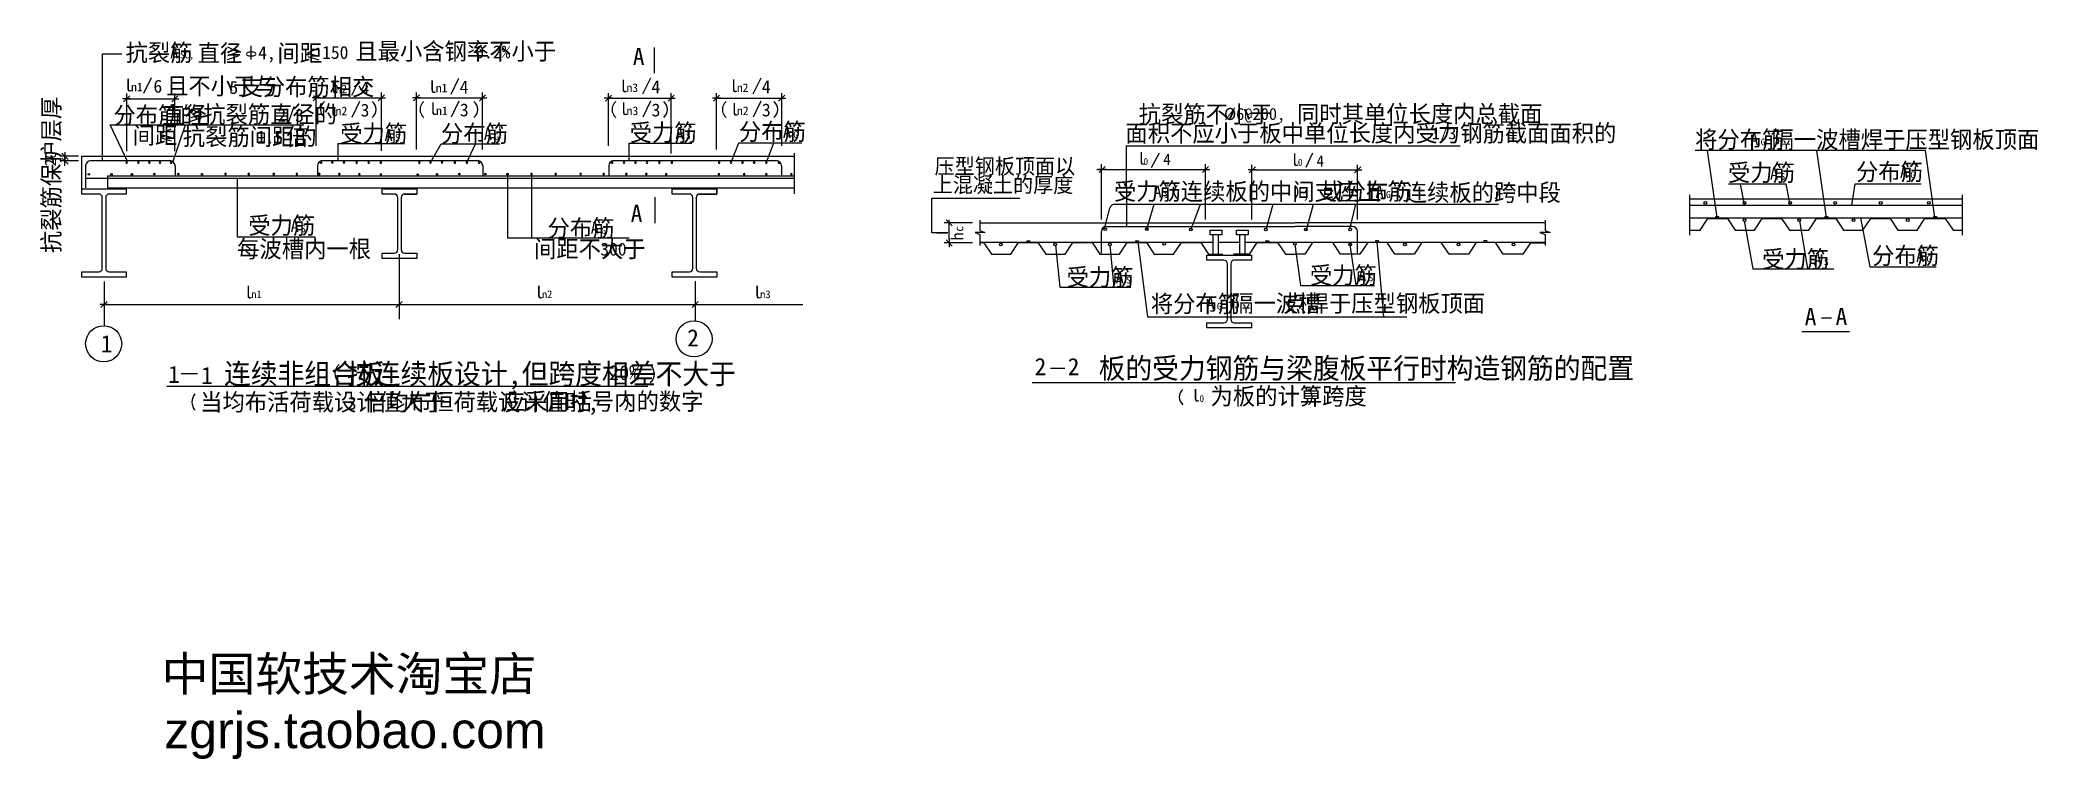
# Model space of a CAD drawing. Header units: metres. Extents: x 468 to 12109, y 2139 to 6325.
import ezdxf

# ---------------------------------------------------------------- set-up
doc = ezdxf.new("R2010")
doc.units = ezdxf.units.M
for name, color, linetype in [('BOR', 3, 'Continuous'), ('FRAMING', 2, 'Continuous'), ('GB', 1, 'Continuous'), ('HIDDEN', 3, 'Continuous'), ('Z', 4, 'Continuous')]:
    doc.layers.add(name, color=color, linetype=linetype)

# ---------------------------------------------------------------- blocks, each defined once
blk = doc.blocks.new('CC')
blk.add_line((-24.24, 0), (24.24, 0))
at = {"layer": 'FRAMING', "color": 6}
blk.add_line((-17.83, -17.83), (17.83, 17.83), dxfattribs=at)
blk = doc.blocks.new('zgrjs.taobao.com')
at = {"attachment_point": 1}
for s, insert, char_height in [('{\\fSimHei|b0|i0|c134|p49;中国软技术淘宝店}', (3032.61, 1646.85), 400), ('{\\fArial|b0|i0|c0|p34;zgrjs.taobao.com}', (3061.95, 999.76), 418)]:
    blk.add_mtext(s, dxfattribs=dict(at, insert=insert, char_height=char_height))

msp = doc.modelspace()

# ---------------------------------------------------------------- hatches: boundary and pattern name
at = {"layer": 'BOR'}
h = msp.add_hatch(dxfattribs=at)
h.set_pattern_fill('ANSI31', scale=10)
h.paths.add_polyline_path([(10230.75, 5296.75), (10230.75, 5289.68), (10248.38, 5289.68), (10248.38, 5296.75)])
h = msp.add_hatch(dxfattribs=at)
h.set_pattern_fill('ANSI31', scale=10)
h.paths.add_polyline_path([(10230.75, 5290.49), (10230.75, 5286.18), (10248.38, 5286.18), (10248.38, 5290.49)])
h = msp.add_hatch(dxfattribs=at)
h.set_pattern_fill('ANSI31', scale=10)
h.paths.add_polyline_path([(10884.4, 5296.75), (10866.77, 5296.75), (10866.77, 5294.32), (10884.4, 5294.32)])
h = msp.add_hatch(dxfattribs=at)
h.set_pattern_fill('ANSI31', scale=10)
h.paths.add_polyline_path([(10884.4, 5286.18), (10884.4, 5294.32), (10866.77, 5294.32), (10866.77, 5286.18)])
h = msp.add_hatch(dxfattribs=at)
h.set_pattern_fill('ANSI31', scale=10)
h.paths.add_polyline_path([(11516.91, 5296.75), (11499.28, 5296.75), (11499.28, 5294.32), (11516.91, 5294.32)])
h = msp.add_hatch(dxfattribs=at)
h.set_pattern_fill('ANSI31', scale=10)
h.paths.add_polyline_path([(11516.91, 5286.18), (11516.91, 5294.32), (11499.28, 5294.32), (11499.28, 5286.18)])
at = {"layer": 'Z'}
h = msp.add_hatch(dxfattribs=at)
h.set_pattern_fill('ANSI31', scale=10)
h.paths.add_polyline_path([(6235.09, 5155.84), (6217.46, 5155.84), (6217.46, 5153.41), (6235.09, 5153.41)])
h = msp.add_hatch(dxfattribs=at)
h.set_pattern_fill('ANSI31', scale=10)
h.paths.add_polyline_path([(6235.09, 5145.27), (6235.09, 5153.41), (6217.46, 5153.41), (6217.46, 5145.27)])
h = msp.add_hatch(dxfattribs=at)
h.set_pattern_fill('ANSI31', scale=10)
h.paths.add_polyline_path([(6867.98, 5155.84), (6850.35, 5155.84), (6850.35, 5153.41), (6867.98, 5153.41)])
h = msp.add_hatch(dxfattribs=at)
h.set_pattern_fill('ANSI31', scale=10)
h.paths.add_polyline_path([(6867.98, 5145.27), (6867.98, 5153.41), (6850.35, 5153.41), (6850.35, 5145.27)])
h = msp.add_hatch(dxfattribs=at)
h.set_pattern_fill('ANSI31', scale=10)
h.paths.add_polyline_path([(7626.68, 5155.84), (7609.05, 5155.84), (7609.05, 5153.41), (7626.68, 5153.41)])
h = msp.add_hatch(dxfattribs=at)
h.set_pattern_fill('ANSI31', scale=10)
h.paths.add_polyline_path([(7626.68, 5145.27), (7626.68, 5153.41), (7609.05, 5153.41), (7609.05, 5145.27)])
h = msp.add_hatch(dxfattribs=at)
h.set_pattern_fill('ANSI31', scale=10)
h.paths.add_polyline_path([(8248.58, 5155.84), (8266.21, 5155.84), (8266.21, 5153.41), (8248.58, 5153.41)])
h = msp.add_hatch(dxfattribs=at)
h.set_pattern_fill('ANSI31', scale=10)
h.paths.add_polyline_path([(8248.58, 5145.27), (8248.58, 5153.41), (8266.21, 5153.41), (8266.21, 5145.27)])
h = msp.add_hatch(dxfattribs=at)
h.set_pattern_fill('ANSI31', scale=10)
h.paths.add_polyline_path([(8880.71, 5155.84), (8898.33, 5155.84), (8898.33, 5153.41), (8880.71, 5153.41)])
h = msp.add_hatch(dxfattribs=at)
h.set_pattern_fill('ANSI31', scale=10)
h.paths.add_polyline_path([(8880.71, 5145.27), (8880.71, 5153.41), (8898.33, 5153.41), (8898.33, 5145.27)])

# ---------------------------------------------------------------- linework, layer by layer
for p, q in [((831.79, 5622.66), (831.79, 6245.05)), ((831.79, 6245.05), (943.87, 6245.05)), ((1116.3, 6105), (1071.2, 6012.35)), ((2328.79, 6094.79), (2283.69, 6002.15)), ((2906.63, 6100.42), (2861.53, 6007.77)), ((4024.32, 6102.23), (3979.22, 6009.59)), ((4667.13, 6102.23), (4622.03, 6009.59)), ((973.29, 5678.23), (973.29, 6012.79)), ((974.3, 5982.79), (1252.06, 5982.79)), ((1253.06, 5678.23), (1253.06, 6012.79)), ((2077.28, 5708.19), (2077.28, 6018.27)), ((2078.36, 5988.27), (2456.03, 5988.27)), ((2329.74, 5966.75), (2284.64, 5874.11)), ((2457.03, 5679.9), (2457.03, 6018.27)), ((2661.86, 5687.48), (2661.86, 6018.27)), ((2662.86, 5988.27), (3045.53, 5988.27)), ((2908.46, 5968.02), (2863.36, 5875.38)), ((3046.54, 5687.48), (3046.54, 6018.27)), ((3780.4, 5708), (3780.4, 6015.85)), ((3781.12, 5985.85), (4143.81, 5985.85)), ((4025.27, 5967.81), (3980.16, 5875.16)), ((4144.81, 5663.55), (4144.81, 6015.85)), ((4409.87, 5687.09), (4409.87, 6015.85)), ((4410.58, 5985.85), (4788.26, 5985.85)), ((4668.08, 5967.81), (4622.97, 5875.16)), ((4789.26, 5708), (4789.26, 6015.85)), ((876.56, 5829.91), (2005.99, 5829.91)), ((976.88, 5616.85), (876.56, 5829.91)), ((1241.5, 5612.78), (1315.85, 5829.91)), ((2203.96, 5722), (2592.11, 5722)), ((2203.96, 5722), (2203.96, 5620.89)), ((2744.14, 5611.76), (2805.16, 5720.45)), ((2805.16, 5720.45), (3147.1, 5720.45)), ((2953.62, 5606.91), (3005.36, 5720.45)), ((3898.18, 5724.67), (3898.18, 5623.56)), ((3898.18, 5724.67), (4265.41, 5724.67)), ((4497.28, 5616.85), (4539.22, 5726.12)), ((4539.22, 5726.12), (4905.84, 5726.12)), ((4700.39, 5612.78), (4744.27, 5726.12)), ((6794.85, 5708.46), (8742.6, 5708.46)), ((6795.88, 5706.27), (6798.17, 5239.08)), ((692.71, 5647.73), (583.47, 5647.73)), ((692.71, 5620.7), (583.47, 5620.7)), ((613.47, 5648.73), (613.47, 5649.73)), ((613.47, 5617.33), (613.47, 5647.73)), ((613.47, 5593.09), (613.47, 5641.58)), ((613.47, 5616.33), (613.47, 5615.33)), ((4863.65, 5430.06), (4863.65, 5666.18)), ((6653.19, 5280.22), (6653.44, 5601.09)), ((6943.04, 5582.9), (6989.66, 5667.73)), ((7258.89, 5280.22), (7259.13, 5601.09)), ((7528.39, 5280.22), (7528.64, 5598.83)), ((7845.48, 5584.47), (7883.5, 5667.18)), ((8144.62, 5280.22), (8144.87, 5598.83)), ((11453.7, 5680.63), (10112.34, 5680.63)), ((10240.45, 5290.53), (10182.98, 5680.63)), ((10876.57, 5291.29), (10820.58, 5680.63)), ((11508.46, 5291.13), (11453.7, 5680.63)), ((1616.15, 5517.28), (1616.15, 5178.89)), ((3191.33, 5542.65), (3191.33, 5173.76)), ((3331.63, 5544.51), (3331.63, 5173.76)), ((6626.22, 5571.09), (7258.13, 5571.09)), ((7532.42, 5568.83), (8143.87, 5568.83)), ((10642.24, 5486.19), (10306.27, 5486.19)), ((10398.85, 5366.45), (10376.39, 5486.19)), ((10664.71, 5366.45), (10642.24, 5486.19)), ((11024.89, 5363.74), (11043.37, 5488.38)), ((11043.37, 5488.38), (11429.08, 5488.38)), ((5664.42, 5403.4), (6176.92, 5403.4)), ((5664.42, 5202.86), (5664.42, 5403.4)), ((5765.28, 5403.4), (6121.35, 5403.4)), ((6731.06, 5368.68), (8966.2, 5368.68)), ((6917.29, 5224.22), (6960.12, 5368.68)), ((7174.59, 5224.22), (7228.8, 5368.68)), ((7614.15, 5226.55), (7652.72, 5368.68)), ((7847.99, 5219.96), (7887.16, 5368.68)), ((8101.05, 5230.61), (8134.55, 5368.68)), ((10081.07, 5188.01), (10081.07, 5424.13)), ((11668.7, 5188.01), (11668.7, 5424.13)), ((5901.92, 5259.85), (5735.28, 5259.85)), ((5765.28, 5162.88), (5765.28, 5277.69)), ((5944.56, 5275.1), (5944.56, 5215.08)), ((6671.07, 5225.97), (6702, 5346.16)), ((9237.61, 5275.1), (9237.61, 5215.08)), ((10397.52, 5271.68), (10448.11, 4992.93)), ((10718.97, 5274.66), (10766.41, 4993.08)), ((11075.28, 5289.57), (11129.49, 5004.59)), ((1616.15, 5178.89), (2071.2, 5178.89)), ((3191.33, 5173.76), (3900.94, 5173.76)), ((5757.04, 5202.86), (5664.42, 5202.86)), ((5901.92, 5143.04), (5735.28, 5143.04)), ((5973.86, 5203.59), (5916.34, 5203.59)), ((5916.44, 5203.59), (5944.56, 5192.09)), ((5944.46, 5215.08), (5973.86, 5203.59)), ((5944.46, 5192.09), (5944.46, 5127.74)), ((6384.17, 5129.61), (6409.99, 4885.89)), ((6701.14, 5129.61), (6724.23, 4884.81)), ((6863.84, 5149.56), (6920.81, 4713.52)), ((7778.9, 5135.08), (7813.06, 4896.37)), ((8098.98, 5135.08), (8134.67, 4895.29)), ((8256.64, 5149.57), (8296.47, 4713.52)), ((9266.91, 5203.59), (9206.75, 5203.59)), ((9206.86, 5203.59), (9237.61, 5192.09)), ((9237.51, 5215.08), (9266.91, 5203.59)), ((9237.51, 5192.09), (9237.51, 5127.74)), ((2561.39, 5077.4), (2561.39, 4699.65)), ((841.51, 4919.73), (841.51, 4661.76)), ((4284.49, 4921.53), (4284.49, 4687.98)), ((7813.06, 4896.37), (8242.71, 4896.37)), ((10448.11, 4992.93), (10920.13, 4992.93)), ((11129.49, 5004.59), (11515.27, 5004.59)), ((841.89, 4784.99), (2556.67, 4784.99)), ((2558.67, 4784.99), (4273.45, 4784.99)), ((4250.21, 4784.99), (4909.52, 4784.99)), ((6409.99, 4885.89), (6824.01, 4885.89)), ((6920.81, 4713.52), (8432.02, 4713.52))]:
    msp.add_line(p, q)
msp.add_lwpolyline([(5692.72, 5202.45), (5753.89, 5202.45)])
for centre in [(839.01, 4556.69), (4278.59, 4584.71)]:
    msp.add_circle(centre, 105.01)
for centre, radius, start, end in [((7122.74, 5440.34), 48.16, 128.04, 231.96), ((7749.26, 5440.34), 48.16, 308.04, 51.96), ((8426.48, 5440.34), 48.16, 128.04, 231.96), ((8916.46, 5437.19), 48.16, 308.04, 51.96), ((6731.06, 5338.68), 30, 90, 165.56)]:
    msp.add_arc(centre, radius, start, end)
at = {"layer": 'BOR'}
for p, q in [((710.81, 5435.41), (710.81, 5648.44)), ((710.81, 5648.44), (4863.65, 5648.44)), ((860.93, 5534.86), (860.93, 5465.11)), ((860.93, 5465.11), (4863.65, 5465.11)), ((10080.17, 5400.98), (11669.09, 5400.98)), ((5944.56, 5260.06), (7517.66, 5260.06)), ((7508.59, 5260.06), (7779.25, 5260.06)), ((9237.61, 5260.06), (7781.25, 5260.06)), ((10140.93, 5218.45), (10186.09, 5286.18)), ((10186.09, 5286.18), (10298.97, 5286.18)), ((10298.97, 5286.18), (10344.12, 5218.45)), ((10457, 5218.45), (10502.15, 5286.18)), ((10502.15, 5286.18), (10615.03, 5286.18)), ((10502.15, 5286.18), (10615.03, 5286.18)), ((10615.03, 5286.18), (10660.18, 5218.45)), ((10773.06, 5218.45), (10818.21, 5286.18)), ((10818.21, 5286.18), (10931.09, 5286.18)), ((10931.09, 5286.18), (10976.25, 5218.45)), ((11089.13, 5218.45), (11134.28, 5286.18)), ((11134.28, 5286.18), (11247.16, 5286.18)), ((11247.16, 5286.18), (11292.31, 5218.45)), ((11405.19, 5218.45), (11450.34, 5286.18)), ((11450.34, 5286.18), (11563.22, 5286.18)), ((11455.99, 5286.18), (11568.87, 5286.18)), ((11568.87, 5286.18), (11614.02, 5218.45)), ((5966.84, 5144.73), (5944.75, 5144.73)), ((5966.84, 5144.73), (6011.63, 5077.54)), ((6124.51, 5077.54), (6169.67, 5145.27)), ((6124.51, 5077.54), (6169.67, 5145.27)), ((6169.67, 5145.27), (6282.55, 5145.27)), ((6169.67, 5145.27), (6282.55, 5145.27)), ((6282.55, 5145.27), (6327.7, 5077.54)), ((6440.58, 5077.54), (6485.73, 5145.27)), ((6440.58, 5077.54), (6485.73, 5145.27)), ((6485.73, 5145.27), (6598.61, 5145.27)), ((6485.73, 5145.27), (6598.61, 5145.27)), ((6598.61, 5145.27), (6643.76, 5077.54)), ((6756.64, 5077.54), (6801.79, 5145.27)), ((6801.79, 5145.27), (6914.67, 5145.27)), ((6914.67, 5145.27), (6959.83, 5077.54)), ((7072.71, 5077.54), (7117.86, 5145.27)), ((7117.86, 5145.27), (7230.74, 5145.27)), ((7230.74, 5145.27), (7275.89, 5077.54)), ((7514.96, 5077.54), (7560.11, 5145.27)), ((7560.11, 5145.27), (7672.99, 5145.27)), ((7565.75, 5145.27), (7678.63, 5145.27)), ((7678.63, 5145.27), (7723.79, 5077.54)), ((7881.86, 5145.27), (7836.71, 5077.54)), ((7994.74, 5145.27), (7881.86, 5145.27)), ((8000.39, 5145.27), (7887.51, 5145.27)), ((8045.54, 5077.54), (8000.39, 5145.27)), ((8203.57, 5145.27), (8158.42, 5077.54)), ((8316.45, 5145.27), (8203.57, 5145.27)), ((8361.6, 5077.54), (8316.45, 5145.27)), ((8519.63, 5145.27), (8474.48, 5077.54)), ((8632.51, 5145.27), (8519.63, 5145.27)), ((8677.67, 5077.54), (8632.51, 5145.27)), ((8835.7, 5145.27), (8790.55, 5077.54)), ((8948.58, 5145.27), (8835.7, 5145.27)), ((8993.73, 5077.54), (8948.58, 5145.27)), ((9151.17, 5144.39), (9106.61, 5077.54)), ((9151.17, 5144.39), (9236.87, 5144.39)), ((10080.17, 5218.45), (10140.93, 5218.45)), ((10344.12, 5218.45), (10457, 5218.45)), ((10660.18, 5218.45), (10773.06, 5218.45)), ((10976.25, 5218.45), (11089.13, 5218.45)), ((11292.31, 5218.45), (11405.19, 5218.45)), ((11614.02, 5218.45), (11669.09, 5218.45)), ((6011.63, 5077.54), (6124.51, 5077.54)), ((6327.7, 5077.54), (6440.58, 5077.54)), ((6643.76, 5077.54), (6756.64, 5077.54)), ((6959.83, 5077.54), (7072.71, 5077.54)), ((7275.89, 5077.54), (7277.79, 5077.54)), ((7277.79, 5077.54), (7359.13, 5077.54)), ((7508.59, 5077.54), (7422.1, 5077.54)), ((7508.59, 5077.54), (7514.96, 5077.54)), ((7723.79, 5077.54), (7779.25, 5077.54)), ((7836.71, 5077.54), (7781.25, 5077.54)), ((8158.42, 5077.54), (8045.54, 5077.54)), ((8474.48, 5077.54), (8361.6, 5077.54)), ((8790.55, 5077.54), (8677.67, 5077.54)), ((9106.61, 5077.54), (8993.73, 5077.54))]:
    msp.add_line(p, q, dxfattribs=at)
at = {"layer": 'FRAMING'}
for p, q in [((4045.79, 6281.38), (4045.79, 6131.05)), ((631.3, 5601.9), (595.63, 5637.57)), ((733.89, 5592.7), (733.89, 5465.11)), ((763.89, 5622.7), (1224.66, 5622.7)), ((1254.66, 5592.7), (1254.66, 5532.95)), ((2084.88, 5592.48), (2084.88, 5534.78)), ((2114.88, 5622.48), (3017.17, 5622.48)), ((3047.17, 5592.48), (3047.17, 5532.95)), ((3781.33, 5592.48), (3781.33, 5534.78)), ((3811.33, 5622.48), (4758.07, 5622.48)), ((4788.07, 5592.48), (4788.07, 5534.86)), ((729.81, 5519.52), (4863.65, 5519.52)), ((710.85, 5458.08), (971.01, 5458.08)), ((710.85, 5458.08), (971.01, 5458.08)), ((710.85, 5428.08), (710.85, 5458.08)), ((810.93, 5428.08), (710.85, 5428.08)), ((830.93, 4994.92), (830.93, 5408.08)), ((850.93, 5408.08), (850.93, 4994.92)), ((971.01, 5428.08), (870.93, 5428.08)), ((971.01, 5458.08), (971.01, 5428.08)), ((2461.22, 5458.08), (2662.99, 5458.08)), ((2461.22, 5458.08), (2662.99, 5458.08)), ((2461.22, 5428.08), (2461.22, 5458.08)), ((2532.11, 5428.08), (2461.22, 5428.08)), ((2552.11, 5103.53), (2552.11, 5408.08)), ((2572.11, 5408.08), (2572.11, 5103.53)), ((2591.71, 5428.08), (2662.6, 5428.08)), ((2662.99, 5428.08), (2592.11, 5428.08)), ((2662.99, 5458.08), (2662.99, 5428.08)), ((4051.12, 5408.87), (4051.12, 5258.54)), ((4151.69, 5458.08), (4411.85, 5458.08)), ((4151.69, 5458.08), (4411.85, 5458.08)), ((4151.69, 5428.08), (4151.69, 5458.08)), ((4251.77, 5428.08), (4151.69, 5428.08)), ((4271.77, 4994.92), (4271.77, 5408.08)), ((4291.77, 5408.08), (4291.77, 4994.92)), ((4311.37, 5428.08), (4411.45, 5428.08)), ((4411.85, 5428.08), (4311.77, 5428.08)), ((4411.45, 5428.08), (4411.45, 5458.08)), ((4411.85, 5458.08), (4411.85, 5428.08)), ((10080.17, 5363.74), (11669.09, 5363.74)), ((5783.12, 5242.02), (5747.45, 5277.68)), ((6681.74, 5239.51), (7517.66, 5239.51)), ((7508.59, 5239.51), (7779.25, 5239.51)), ((8113.73, 5239.51), (7781.25, 5239.51)), ((10080.17, 5289.68), (11669.09, 5289.68)), ((10230.75, 5296.75), (10230.75, 5286.18)), ((10230.75, 5296.75), (10248.4, 5296.75)), ((10248.38, 5296.75), (10248.38, 5286.18)), ((10866.77, 5296.75), (10866.77, 5286.18)), ((10866.77, 5296.75), (10884.42, 5296.75)), ((10884.4, 5296.75), (10884.4, 5286.18)), ((11499.28, 5296.75), (11499.28, 5286.18)), ((11499.28, 5296.75), (11516.93, 5296.75)), ((11516.91, 5296.75), (11516.91, 5286.18)), ((5944.46, 5148.26), (7303.88, 5148.26)), ((6217.46, 5155.84), (6235.11, 5155.84)), ((6217.46, 5155.84), (6217.46, 5145.27)), ((6235.09, 5155.84), (6235.09, 5145.27)), ((6651.74, 5084.68), (6651.74, 5209.51)), ((6850.35, 5155.84), (6850.35, 5145.27)), ((6850.35, 5155.84), (6868, 5155.84)), ((6867.98, 5155.84), (6867.98, 5145.27)), ((7285.26, 5217.91), (7353.92, 5217.91)), ((7353.92, 5190.48), (7285.26, 5190.48)), ((7285.3, 5190.48), (7285.3, 5217.91)), ((7303.88, 5073.4), (7303.88, 5190.48)), ((7334.96, 5073.4), (7334.96, 5190.48)), ((7334.96, 5148.26), (7458.07, 5148.26)), ((7353.92, 5217.91), (7353.92, 5190.48)), ((7439.45, 5217.91), (7508.12, 5217.91)), ((7508.12, 5190.48), (7439.45, 5190.48)), ((7439.5, 5190.48), (7439.5, 5217.91)), ((7458.07, 5073.4), (7458.07, 5190.48)), ((7489.15, 5073.4), (7489.15, 5190.48)), ((7489.15, 5148.42), (9237.51, 5148.42)), ((7508.12, 5217.91), (7508.12, 5190.48)), ((7609.05, 5155.84), (7626.7, 5155.84)), ((7609.05, 5155.84), (7609.05, 5145.27)), ((7626.68, 5155.84), (7626.68, 5145.27)), ((8143.73, 5084.95), (8143.73, 5209.51)), ((8266.21, 5155.84), (8248.56, 5155.84)), ((8248.58, 5155.84), (8248.58, 5145.27)), ((8266.21, 5155.84), (8266.21, 5145.27)), ((8898.33, 5155.84), (8880.69, 5155.84)), ((8880.71, 5155.84), (8880.71, 5145.27)), ((8898.33, 5155.84), (8898.33, 5145.27)), ((2461.22, 5083.53), (2532.11, 5083.53)), ((2461.22, 5053.53), (2461.22, 5083.53)), ((2662.99, 5053.53), (2461.22, 5053.53)), ((2592.11, 5083.53), (2662.99, 5083.53)), ((2662.99, 5083.53), (2662.99, 5053.53)), ((7265.87, 5072.55), (7526.03, 5072.55)), ((7265.87, 5042.55), (7265.87, 5072.55)), ((7365.95, 5042.55), (7265.87, 5042.55)), ((7385.95, 4699.06), (7385.95, 5022.55)), ((7405.95, 5022.55), (7405.95, 4699.06)), ((7526.03, 5042.55), (7425.95, 5042.55)), ((7526.03, 5072.55), (7526.03, 5042.55)), ((710.85, 4944.92), (710.85, 4974.92)), ((710.85, 4974.92), (810.93, 4974.92)), ((971.01, 4944.92), (710.85, 4944.92)), ((870.93, 4974.92), (971.01, 4974.92)), ((971.01, 4974.92), (971.01, 4944.92)), ((4151.69, 4944.92), (4151.69, 4974.92)), ((4151.69, 4974.92), (4251.77, 4974.92)), ((4411.85, 4944.92), (4151.69, 4944.92)), ((4311.77, 4974.92), (4411.85, 4974.92)), ((4411.85, 4974.92), (4411.85, 4944.92)), ((2542.01, 4767.16), (2577.68, 4802.83)), ((4267.04, 4767.16), (4302.71, 4802.83)), ((7265.87, 4679.06), (7365.95, 4679.06)), ((7265.87, 4649.06), (7265.87, 4679.06)), ((7425.95, 4679.06), (7526.03, 4679.06)), ((7526.03, 4679.06), (7526.03, 4649.06)), ((7526.03, 4649.06), (7265.87, 4649.06)), ((10733.57, 4627.25), (11009.97, 4627.25)), ((1207.7, 4309.11), (4010.32, 4309.11)), ((6248.63, 4330.32), (8714.47, 4330.32))]:
    msp.add_line(p, q, dxfattribs=at)
for points in [[(968.68, 5611.61, 1), (977.87, 5611.61, 1)], [(1035.76, 5611.61, 1), (1044.95, 5611.61, 1)], [(1100.11, 5611.61, 1), (1109.3, 5611.61, 1)], [(1162.61, 5611.61, 1), (1171.8, 5611.61, 1)], [(1227.4, 5611.61, 1), (1236.59, 5611.61, 1)], [(2101.44, 5611.61, 1), (2110.63, 5611.61, 1)], [(2166.86, 5612.31, 1), (2176.05, 5612.31, 1)], [(2234.47, 5612.78, 1), (2243.66, 5612.78, 1)], [(2308.66, 5611.61, 1), (2317.85, 5611.61, 1)], [(2378.49, 5611.61, 1), (2387.68, 5611.61, 1)], [(2448.98, 5611.61, 1), (2458.17, 5611.61, 1)], [(2673.09, 5611.61, 1), (2682.28, 5611.61, 1)], [(2738.51, 5612.31, 1), (2747.71, 5612.31, 1)], [(2806.12, 5612.78, 1), (2815.31, 5612.78, 1)], [(2880.31, 5611.61, 1), (2889.5, 5611.61, 1)], [(2950.14, 5611.61, 1), (2959.33, 5611.61, 1)], [(3020.63, 5611.61, 1), (3029.82, 5611.61, 1)], [(3797.1, 5611.61, 1), (3806.29, 5611.61, 1)], [(3866.37, 5611.61, 1), (3875.57, 5611.61, 1)], [(3933.01, 5611.61, 1), (3942.2, 5611.61, 1)], [(4000.46, 5611.61, 1), (4009.65, 5611.61, 1)], [(4071.86, 5611.61, 1), (4081.05, 5611.61, 1)], [(4144.64, 5611.61, 1), (4153.83, 5611.61, 1)], [(4420.7, 5611.61, 1), (4429.89, 5611.61, 1)], [(4489.98, 5611.61, 1), (4499.17, 5611.61, 1)], [(4556.62, 5611.61, 1), (4565.81, 5611.61, 1)], [(4624.06, 5611.61, 1), (4633.26, 5611.61, 1)], [(4695.46, 5611.61, 1), (4704.65, 5611.61, 1)], [(4768.24, 5611.61, 1), (4777.43, 5611.61, 1)], [(757.12, 5542.76, -1), (747.93, 5542.76, -1)], [(889.45, 5542.76, -1), (880.26, 5542.76, -1)], [(1007.98, 5542.76, -1), (998.79, 5542.76, -1)], [(1138.72, 5544.09, -1), (1129.53, 5544.09, -1)], [(1278.94, 5544.09, -1), (1269.74, 5544.09, -1)], [(1416.1, 5543.65, -1), (1406.91, 5543.65, -1)], [(1544.29, 5544.98, 1), (1553.49, 5544.98, 1)], [(1679.91, 5544.98, 1), (1689.1, 5544.98, 1)], [(1825.55, 5543.65, 1), (1834.74, 5543.65, 1)], [(1959.71, 5544.09, 1), (1968.9, 5544.09, 1)], [(2091.41, 5544.09, 1), (2100.6, 5544.09, 1)], [(2207.72, 5544.09, 1), (2216.91, 5544.09, 1)], [(2323.36, 5542.76, 1), (2332.55, 5542.76, 1)], [(2449.41, 5540.54, 1), (2458.6, 5540.54, 1)], [(2673.02, 5540.54, -1), (2663.83, 5540.54, -1)], [(2785.63, 5542.76, -1), (2776.44, 5542.76, -1)], [(2916.37, 5544.09, -1), (2907.18, 5544.09, -1)], [(3067.04, 5544.09, -1), (3057.85, 5544.09, -1)], [(3196.31, 5543.65, -1), (3187.12, 5543.65, -1)], [(3326.87, 5544.98, 1), (3336.06, 5544.98, 1)], [(3468.01, 5544.98, 1), (3477.21, 5544.98, 1)], [(3613.65, 5543.65, 1), (3622.84, 5543.65, 1)], [(3747.81, 5544.09, 1), (3757, 5544.09, 1)], [(3879.51, 5544.09, 1), (3888.7, 5544.09, 1)], [(3995.82, 5544.09, 1), (4005.01, 5544.09, 1)], [(4111.46, 5542.76, 1), (4120.65, 5542.76, 1)], [(4418.48, 5542.76, 1), (4427.67, 5542.76, 1)], [(4566.05, 5542.76, 1), (4575.24, 5542.76, 1)], [(4695.74, 5542.76, 1), (4704.93, 5542.76, 1)], [(4841.32, 5542.76, 1), (4850.51, 5542.76, 1)]]:
    msp.add_lwpolyline(points, format="xyb", close=True, dxfattribs=at)
for centre in [(10170.78, 5376.42), (10398.59, 5376.42), (10665.53, 5376.42), (10927.86, 5376.42), (11192.49, 5376.42), (11473.23, 5376.42), (10398.59, 5275.78), (10717.84, 5275.78), (11033.82, 5275.78), (11349.8, 5275.78), (6066.11, 5134.87), (6382.18, 5134.87), (6674.39, 5223.23), (6701.42, 5134.87), (6916.6, 5223.23), (7017.2, 5138.99), (7173.84, 5222.02), (7609.83, 5221.52), (7779, 5138.22), (7843.35, 5221.52), (8100.93, 5134.87), (8101.73, 5222.39), (8420.71, 5134.87), (8733.06, 5134.87), (9052.84, 5134.87)]:
    msp.add_circle(centre, 8.03, dxfattribs=at)
for centre, radius, start, end in [((763.89, 5592.7), 30, 90, 180), ((1224.66, 5592.7), 30, 360, 90), ((2114.88, 5592.48), 30, 90, 180), ((3017.17, 5592.48), 30, 0, 90), ((3811.33, 5592.48), 30, 90, 180), ((4758.07, 5592.48), 30, 0, 90), ((810.93, 5408.08), 20, 0, 90), ((870.93, 5408.08), 20, 90, 180), ((2532.11, 5408.08), 20, 0, 90), ((2592.11, 5408.08), 20, 90, 180), ((4251.77, 5408.08), 20, 0, 90), ((4311.77, 5408.08), 20, 90, 180), ((6681.74, 5209.51), 30, 90, 180), ((8113.73, 5209.51), 30, 0, 90), ((2532.11, 5103.53), 20, 270, 0), ((2592.11, 5103.53), 20, 180, 270), ((7365.95, 5022.55), 20, 0, 90), ((7425.95, 5022.55), 20, 90, 180), ((810.93, 4994.92), 20, 270, 0), ((870.93, 4994.92), 20, 180, 270), ((4251.77, 4994.92), 20, 270, 0), ((4311.77, 4994.92), 20, 180, 270), ((7365.95, 4699.06), 20, 270, 0), ((7425.95, 4699.06), 20, 180, 270)]:
    msp.add_arc(centre, radius, start, end, dxfattribs=at)
at = {"layer": 'GB'}
msp.add_line((10457, 5218.45), (10502.15, 5286.18), dxfattribs=at)
at = {"layer": 'HIDDEN'}
msp.add_line((860.93, 5534.86), (4863.65, 5534.86), dxfattribs=at)
at = {"layer": 'Z'}
for p, q in [((1696.48, 6291.09), (1696.48, 6211.85)), ((1622.18, 6231.53), (1559.24, 6210.06)), ((1622.97, 6254.09), (1560.03, 6232.62)), ((1560.81, 6284.9), (1622.97, 6254.09)), ((2091.02, 6276.49), (2027.44, 6248.77)), ((2027.44, 6248.77), (2092.17, 6230.3)), ((2028.53, 6228.69), (2093.26, 6210.21)), ((1408.51, 5870.98), (1345.57, 5849.51)), ((1409.29, 5893.54), (1346.35, 5872.07)), ((1347.14, 5924.35), (1409.29, 5893.54)), ((1947.28, 5935.44), (1911.94, 5835.95)), ((1230.12, 5804.73), (1166.54, 5777.01)), ((1166.54, 5777.01), (1231.27, 5758.53)), ((1167.63, 5756.93), (1232.36, 5738.45)), ((10848.32, 4706.52), (10905.66, 4706.52)), ((1290.48, 4382.68), (1385.45, 4382.68)), ((6354.91, 4415.28), (6412.25, 4415.28)), ((6381.13, 4415.28), (6438.47, 4415.28))]:
    msp.add_line(p, q, dxfattribs=at)
msp.add_lwpolyline([(4861.64, 4785.03), (4913.31, 4785.03)], dxfattribs=at)
for centre, radius, start, end in [((2163.59, 5920.35), 60.75, 129.59, 230.41), ((2365.05, 5920.35), 60.75, 309.59, 50.41), ((2743.15, 5920.35), 60.75, 129.59, 230.41), ((2957.68, 5920.35), 60.75, 309.59, 50.41), ((3861.59, 5920.35), 60.75, 129.59, 230.41), ((4063.05, 5920.35), 60.75, 309.59, 50.41), ((4504.4, 5920.35), 60.75, 129.59, 230.41), ((4705.86, 5920.35), 60.75, 309.59, 50.41), ((2251.94, 4383.35), 65.9, 127.47, 229.98), ((3981.47, 4381.3), 65.9, 310.02, 52.53), ((1427.46, 4216.92), 74.14, 140.32, 219.68), ((3820.1, 4216.92), 74.14, 320.32, 39.68), ((7164.11, 4246.45), 58.28, 130.06, 229.94), ((7821.19, 4246.45), 58.28, 310.06, 49.94)]:
    msp.add_arc(centre, radius, start, end, dxfattribs=at)

# ---------------------------------------------------------------- block references
for p, rotation in [((973.3, 5982.79), 180), ((2077.36, 5988.27), 180), ((2661.86, 5988.27), 180), ((3780.12, 5985.85), 180), ((4409.58, 5985.85), 180), ((613.47, 5647.73), 270), ((6656.22, 5571.09), 180), ((7531.42, 5568.83), 180), ((5765.28, 5143.04), 270), ((840.89, 4784.99), 180)]:
    msp.add_blockref('CC', p, dxfattribs=dict(rotation=rotation))
for p in [(1253.06, 5982.79), (2457.03, 5988.27), (3046.53, 5988.27), (4144.81, 5985.85), (4789.26, 5985.85), (7259.13, 5571.09), (8144.87, 5568.83)]:
    msp.add_blockref('CC', p)
at = {"xscale": 0.5, "yscale": 0.5, "zscale": 0.5}
msp.add_blockref('zgrjs.taobao.com', (-339.51, 1911.52), dxfattribs=at)

# ---------------------------------------------------------------- texts
for s, height, p in [('抗裂筋', 100, (966.6, 6201.12)), ('A', 70, (1226.75, 6217.79)), ('直径', 100, (1386.05, 6197.92)), ('间距', 100, (1851.55, 6197.92)), ('150', 75, (2111.78, 6214.77)), ('且最小含钢率不小于', 100, (2305.25, 6209.18)), ('0.2%', 75, (3004.71, 6218.06)), ('SC,', 40, (1283.52, 6217.79)), ('4,', 75, (1739.1, 6213)), ('l', 70, (959.23, 6025.75)), (' n1', 50, (964.46, 6025.75)), ('6', 75, (1129.12, 6018.24)), ('且不小于与', 100, (1202.51, 6006.79)), ('5', 75, (1571.81, 6011.18)), ('支分布筋相交', 100, (1635.96, 6001.9)), ('l', 70, (2154.75, 6016.45)), ('n2', 50, (2189.25, 6014.42)), ('4', 75, (2335.04, 6006.91)), ('l', 70, (2730.87, 6017.61)), ('n1', 50, (2773.67, 6020.05)), ('4', 75, (2912.88, 6012.53)), ('l', 70, (3844.05, 6021.48)), ('n3', 50, (3884.77, 6021.86)), ('4', 75, (4030.57, 6014.35)), ('l', 70, (4486.73, 6021.73)), ('n2', 50, (4527.58, 6021.86)), ('4', 75, (4673.38, 6014.35)), ('分布筋的', 100, (895.97, 5836.5)), ('直径', 100, (1180.56, 5838.15)), ('抗裂筋直径的', 100, (1418.97, 5842.07)), ('l', 70, (2153.59, 5881.41)), ('3', 75, (2335.99, 5878.87)), ('l', 70, (2735.52, 5888.84)), ('3', 75, (2914.71, 5880.14)), ('l', 70, (3846.13, 5888.18)), ('3', 75, (4031.52, 5879.93)), ('l', 70, (4491.11, 5885.34)), ('3', 75, (4674.33, 5879.93)), ('抗裂筋不小于', 100, (6869.58, 5843.28)), ('同时其单位长度内总截面', 100, (7791.84, 5844.5)), ('间距', 100, (1008.12, 5719.71)), ('抗裂筋间距的', 100, (1300.09, 5712.09)), ('2', 75, (1851.61, 5848.5)), ('倍', 100, (1902.68, 5711.67)), ('3', 75, (1954.41, 5848.5)), ('n2', 50, (2190.19, 5886.38)), ('受力筋', 100, (2217.49, 5730.51)), ('n1', 50, (2775.5, 5887.65)), ('分布筋', 100, (2804.36, 5730.24)), ('n3', 50, (3885.72, 5887.44)), ('受力筋', 100, (3903.72, 5736.11)), ('n2', 50, (4528.53, 5887.44)), ('分布筋', 100, (4540.43, 5741.16)), ('A', 70, (4796.35, 5754.31)), ('面积不应小于板中单位长度内受力钢筋截面面积的', 100, (6792.38, 5732.53)), ('1.5', 75, (1730.79, 5721.71)), ('A', 70, (2475.14, 5736.94)), ('A', 70, (3053.93, 5742.54)), ('A', 70, (4170.11, 5748.41)), ('将分布筋', 100, (10111.47, 5695.78)), ('A', 70, (10432.1, 5712.01)), ('隔一波槽焊于压型钢板顶面', 100, (10556.36, 5695.3)), ('压型钢板顶面以', 90, (5680.28, 5545.23)), ('l', 70, (6862.54, 5599.28)), ('4', 65, (7012.19, 5597.85)), ('l', 70, (7756.08, 5591.94)), ('4', 65, (7905.01, 5587.67)), ('受力筋', 100, (10302.88, 5502.8)), ('分布筋', 100, (11048.77, 5507.85)), ('A', 70, (11304.69, 5521)), ('上混凝土的厚度', 90, (5669.23, 5437.14)), ('受力筋', 100, (6725.48, 5393.8)), ('A', 70, (6955.61, 5406.7)), ('连续板的中间支座上', 100, (7114.48, 5392.56)), ('或分布筋', 100, (7933.36, 5393.77)), ('A', 70, (8249.12, 5405.79)), ('连续板的跨中段', 100, (8419.69, 5386.99)), ('A', 70, (10547.51, 5511.04)), (';', 65, (7821.91, 5404.41)), ('受力筋', 100, (1681.28, 5195.28)), ('A', 70, (1928.36, 5206.69)), ('分布筋', 100, (3425.28, 5179.55)), ('A', 70, (3676.56, 5196.49)), ('每波槽内一根', 100, (1616.52, 5058.72)), ('间距不大于', 100, (3346.69, 5058.72)), ('300', 75, (3732.46, 5069.82)), ('分布筋', 100, (11142.82, 5019.23)), ('受力筋', 100, (6449.41, 4894.85)), ('受力筋', 100, (7867.22, 4905.33)), ('受力筋', 100, (10502, 4999.41)), ('A', 70, (10800.77, 5013.63)), ('A', 70, (11398.73, 5032.37)), ('l', 70, (1659.17, 4820.78)), ('l', 70, (3352.26, 4820.78)), ('l', 70, (4624.07, 4820.78)), ('A', 70, (6735.04, 4907.83)), ('A', 70, (8147.94, 4920.77)), ('n1', 45, (1698.81, 4821.97)), ('n2', 45, (3391.91, 4821.97)), ('n3', 45, (4663.71, 4821.97)), ('将分布筋', 100, (6940.06, 4739.37)), ('A', 70, (7263.9, 4755.6)), ('隔一波槽', 100, (7408.67, 4741.77)), ('点焊于压型钢板顶面', 100, (7717.81, 4741.77)), ('连续非组合板', 120, (1540.34, 4321.38)), ('按连续板设计,但跨度相差不大于', 120, (2256.66, 4321.38)), ('20%', 86, (3783.66, 4345.11)), ('板的受力钢筋与梁腹板平行时构造钢筋的配置', 120, (6635.9, 4353.75)), ('为板的计算跨度', 100, (7288.09, 4201.64)), ('当均布活荷载设计值大于', 100, (1401.29, 4167.2)), ('3', 75, (2260.64, 4172.95)), ('倍均布恒荷载设计值时,', 100, (2357.17, 4167.6)), ('应采用括号内的数字', 100, (3164.03, 4170.91)), ('l', 70, (7178.34, 4220.76))]:
    msp.add_text(s, height=height).set_placement(p)
for s, height, p in [('抗裂筋保护层厚', 100, (583.62, 5084.26)), ('20', 65, (561.59, 5589.2)), ('c', 50, (5847.21, 5208.63)), ('h', 70, (5847.21, 5157.53))]:
    msp.add_text(s, height=height, rotation=90).set_placement(p)
at = {"layer": 'Z'}
msp.add_text('0', height=60, rotation=90, dxfattribs=at).set_placement((1727.86, 6222.86))
for s, height, p in [('A', 100, (3922.06, 6178.98)), (',', 40, (3131.93, 5814.11)), (',', 40, (4237.17, 5819.98)), (',', 40, (4874.35, 5825.88)), ('%%c6@200,', 70, (7366.63, 5859.27)), ('1/3', 70, (8576.92, 5746.67)), ('S', 40, (2536.27, 5736.21)), (',', 40, (2542.2, 5808.51)), ('G', 40, (3115.05, 5741.81)), ('S', 40, (4231.24, 5747.68)), ('G', 40, (4857.47, 5753.58)), ('G', 40, (10493.23, 5711.28)), ('0', 40, (6896.99, 5597.52)), ('0', 40, (7796.89, 5592.34)), (',', 40, (10614.79, 5585.2)), (',', 40, (11382.69, 5592.57)), (',', 40, (7021.66, 5478.86)), (',', 40, (8315.16, 5477.94)), ('S', 40, (10608.64, 5510.31)), ('G', 40, (11365.81, 5520.27)), ('A', 100, (3909.57, 5265.56)), ('S', 40, (7016.73, 5405.97)), ('G', 40, (8310.24, 5405.06)), ('S', 40, (1989.49, 5205.96)), ('G', 40, (3737.69, 5195.76)), ('S', 40, (10861.9, 5012.9)), ('G', 40, (11459.85, 5031.64)), ('S', 40, (6796.16, 4907.1)), ('S', 40, (8209.06, 4920.04)), ('G', 40, (7325.02, 4754.87)), ('A', 100, (10749.81, 4664.73)), ('A', 100, (10929.77, 4665.54)), ('1', 100, (821.7, 4506.64)), ('2', 100, (4238.59, 4540.83)), ('1', 100, (1214.32, 4328.52)), ('2', 100, (6262.95, 4373.49)), ('2', 100, (6456.04, 4373.49)), ('1', 100, (1406.7, 4321.76)), ('0', 40, (7223.14, 4217.54))]:
    msp.add_text(s, height=height, dxfattribs=at).set_placement(p)

doc.saveas('drawing.dxf')
